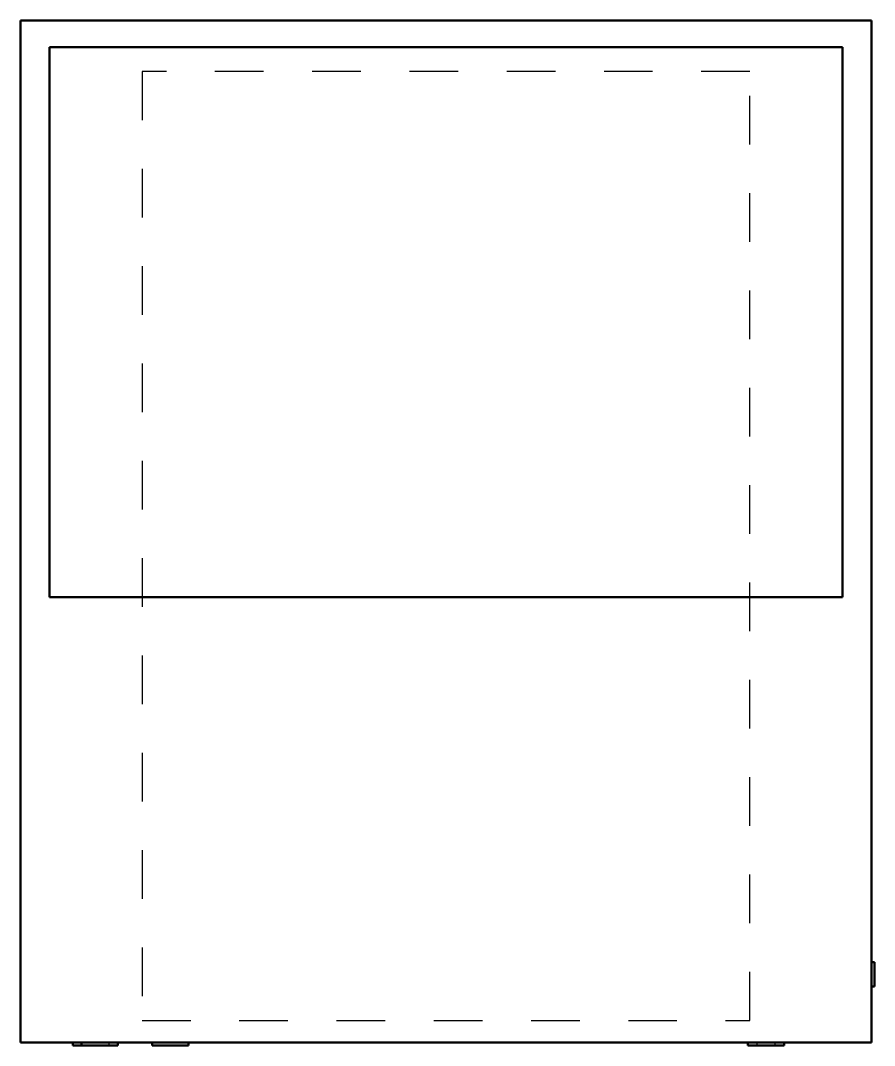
# Model space of a CAD drawing. Header units: inches. Extents: x -8.7 to 8.8, y -10.6 to 10.5.
import ezdxf

# ---------------------------------------------------------------- set-up
doc = ezdxf.new("R2010")
doc.units = ezdxf.units.IN
doc.header["$MEASUREMENT"] = 0
doc.linetypes.add('Dashed', pattern=[2, 1, -1])
doc.layers.add('AM_0', color=7, linetype='Continuous', lineweight=50)
doc.layers.add('AM_9', color=6, linetype='Dashed', lineweight=25)

# ---------------------------------------------------------------- blocks, each defined once
blk = doc.blocks.new('1_DMVT24BP1400_PART9_0_in_DMVT24BP1400_4')
at = {"layer": 'AM_0'}
for p, q in [((8.15625, 9.95), (-8.15625, 9.95)), ((-8.15625, 9.95), (-8.15625, -1.35)), ((8.15625, -1.35), (8.15625, 9.95)), ((-8.15625, -1.35), (8.15625, -1.35))]:
    blk.add_line(p, q, dxfattribs=at)
blk = doc.blocks.new('2_DMVT24BP1400_PART8_0_in_DMVT24BP1400_4')
at = {"layer": 'AM_9'}
for p, q in [((6.25, 9.45), (-6.25, 9.45)), ((-6.25, 9.45), (-6.25, -10.05)), ((6.25, -10.05), (6.25, 9.45)), ((-6.25, -10.05), (6.25, -10.05))]:
    blk.add_line(p, q, dxfattribs=at)
blk = doc.blocks.new('3_DMVT24BP1400_PART7_0_in_DMVT24BP1400_4')
at = {"layer": 'AM_0'}
for p, q in [((8.8125, -8.85), (8.75, -8.85)), ((8.8125, -8.85), (8.8125, -9.35)), ((8.75, -9.35), (8.8125, -9.35))]:
    blk.add_line(p, q, dxfattribs=at)
blk = doc.blocks.new('4_DMVT24BP1400_PART6_0_in_DMVT24BP1400_4')
at = {"layer": 'AM_0'}
for p, q in [((6.205, -10.5), (6.205, -10.5625)), ((6.955, -10.5625), (6.955, -10.5)), ((6.955, -10.5625), (6.205, -10.5625))]:
    blk.add_line(p, q, dxfattribs=at)
blk = doc.blocks.new('5_DMVT24BP1400_PART5_0_in_DMVT24BP1400_4')
at = {"layer": 'AM_9'}
for p, q in [((6.3925, -10.5), (6.3925, -10.5625)), ((6.7675, -10.5625), (6.7675, -10.5))]:
    blk.add_line(p, q, dxfattribs=at)
blk = doc.blocks.new('6_DMVT24BP1400_PART4_0_in_DMVT24BP1400_4')
at = {"layer": 'AM_0'}
for p, q in [((-8.75, 10.5), (8.75, 10.5)), ((-8.75, -10.5), (-8.75, 10.5)), ((8.75, 10.5), (8.75, -10.5)), ((-8.15625, 9.95), (-8.15625, -1.35)), ((8.15625, 9.95), (-8.15625, 9.95)), ((8.15625, -1.35), (8.15625, 9.95)), ((-8.15625, -1.35), (8.15625, -1.35)), ((8.75, -10.5), (-8.75, -10.5))]:
    blk.add_line(p, q, dxfattribs=at)
blk = doc.blocks.new('7_DMVT24BP1400_PART3_0_in_DMVT24BP1400_4')
at = {"layer": 'AM_0'}
for p in [(-7.675, -10.5), (-7.495, -10.5625)]:
    blk.add_line(p, (-7.675, -10.5625), dxfattribs=at)
at = {"layer": 'AM_9'}
blk.add_line((-6.925, -10.5625), (-6.925, -10.5), dxfattribs=at)
blk = doc.blocks.new('8_DMVT24BP1400_PART2_0_in_DMVT24BP1400_4')
at = {"layer": 'AM_0'}
for p, q in [((-7.495, -10.5), (-7.495, -10.5625)), ((-6.745, -10.5625), (-6.745, -10.5)), ((-6.745, -10.5625), (-7.495, -10.5625))]:
    blk.add_line(p, q, dxfattribs=at)
blk = doc.blocks.new('9_DMVT24BP1400_PART1_0_in_DMVT24BP1400_4')
at = {"layer": 'AM_0'}
for p, q in [((-6.045, -10.5), (-6.045, -10.5625)), ((-5.295, -10.5625), (-5.295, -10.5)), ((-5.295, -10.5625), (-6.045, -10.5625))]:
    blk.add_line(p, q, dxfattribs=at)

msp = doc.modelspace()

# ---------------------------------------------------------------- block references
for name in ['6_DMVT24BP1400_PART4_0_in_DMVT24BP1400_4', '1_DMVT24BP1400_PART9_0_in_DMVT24BP1400_4', '2_DMVT24BP1400_PART8_0_in_DMVT24BP1400_4', '3_DMVT24BP1400_PART7_0_in_DMVT24BP1400_4', '7_DMVT24BP1400_PART3_0_in_DMVT24BP1400_4', '8_DMVT24BP1400_PART2_0_in_DMVT24BP1400_4', '9_DMVT24BP1400_PART1_0_in_DMVT24BP1400_4', '4_DMVT24BP1400_PART6_0_in_DMVT24BP1400_4', '5_DMVT24BP1400_PART5_0_in_DMVT24BP1400_4']:
    msp.add_blockref(name, (0, 0))

doc.saveas('drawing.dxf')
